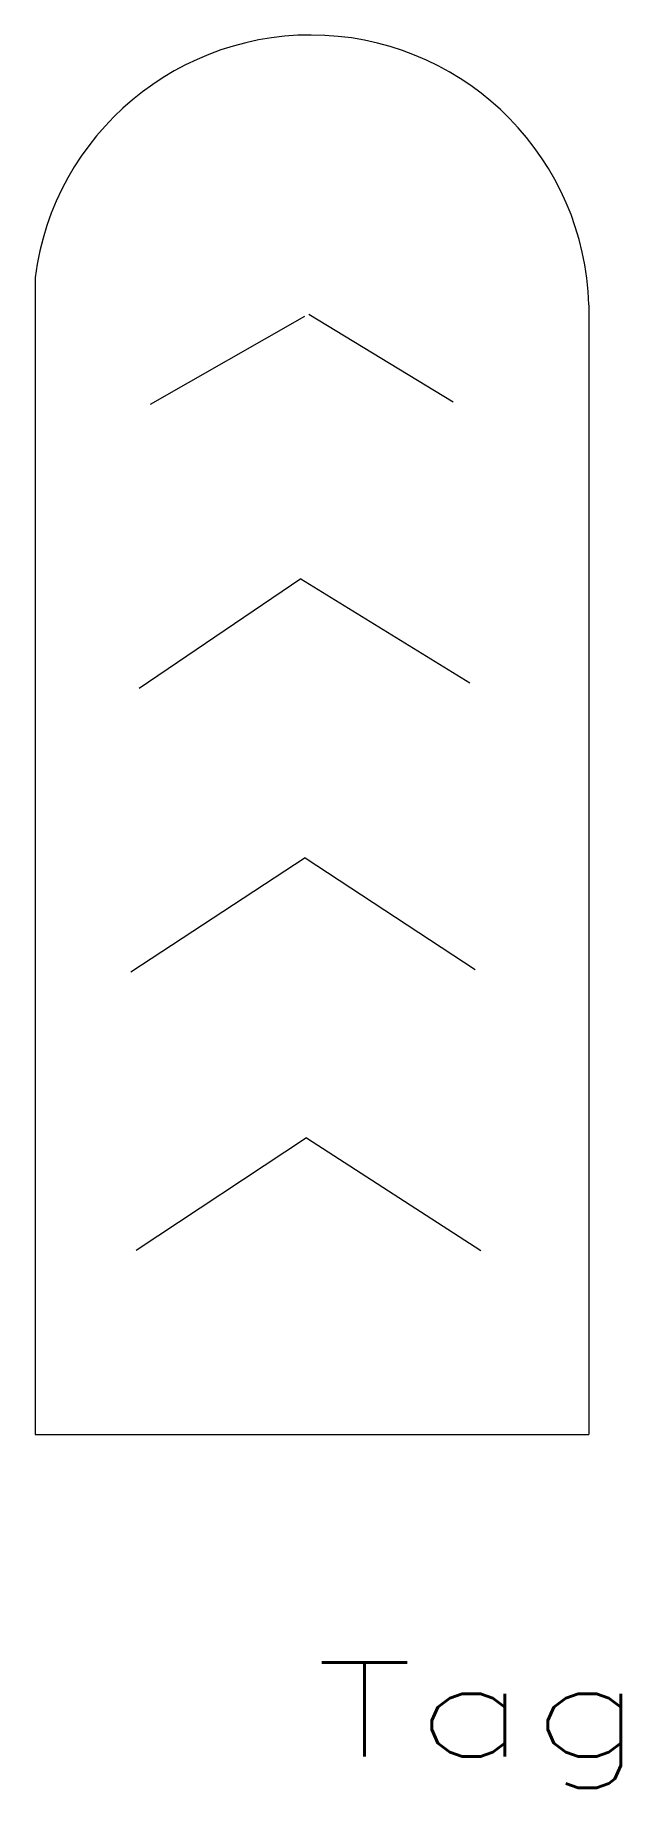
# Model space of a CAD drawing. Header units: inches. Extents: x -3.7 to 4.2, y -11.9 to 11.7.
import ezdxf
from ezdxf.enums import TextEntityAlignment as Align

# ---------------------------------------------------------------- set-up
doc = ezdxf.new("R2010")
doc.units = ezdxf.units.IN
doc.header["$MEASUREMENT"] = 0
doc.layers.get('0').update_dxf_attribs({"lineweight": 0})
doc.styles.get("Standard").update_dxf_attribs({"font": 'TXT.SHX'})

msp = doc.modelspace()

# ---------------------------------------------------------------- linework, layer by layer
at = {"color": 7, "linetype": 'Continuous', "lineweight": 0}
for p, q in [((-3.689, 8.477), (-3.689, -7.127)), ((3.779, 8.105), (3.779, -7.127)), ((-0.057, 7.952), (-2.138, 6.763)), ((0.003, 7.983), (1.949, 6.8)), ((-0.105, 4.414), (-2.286, 2.936)), ((-0.105, 4.414), (2.172, 3.011)), ((-0.048, 0.651), (-2.398, -0.89)), ((-0.048, 0.651), (2.246, -0.853)), ((-0.03, -3.126), (-2.324, -4.643)), ((-0.03, -3.126), (2.32, -4.643)), ((-3.689, -7.127), (3.779, -7.127))]:
    msp.add_line(p, q, dxfattribs=at)
at = {"linetype": 'Continuous'}
msp.add_arc((0.03, 7.996), 3.75, 1.6761, 172.6278, dxfattribs=at)

# ---------------------------------------------------------------- texts
at = {"color": 7, "linetype": 'Continuous', "width": 1.361111}
msp.add_text('Tag', height=1.27, dxfattribs=at).set_placement((0.095, -11.468), (4.54, -11.468), align=Align.FIT)

doc.saveas('drawing.dxf')
